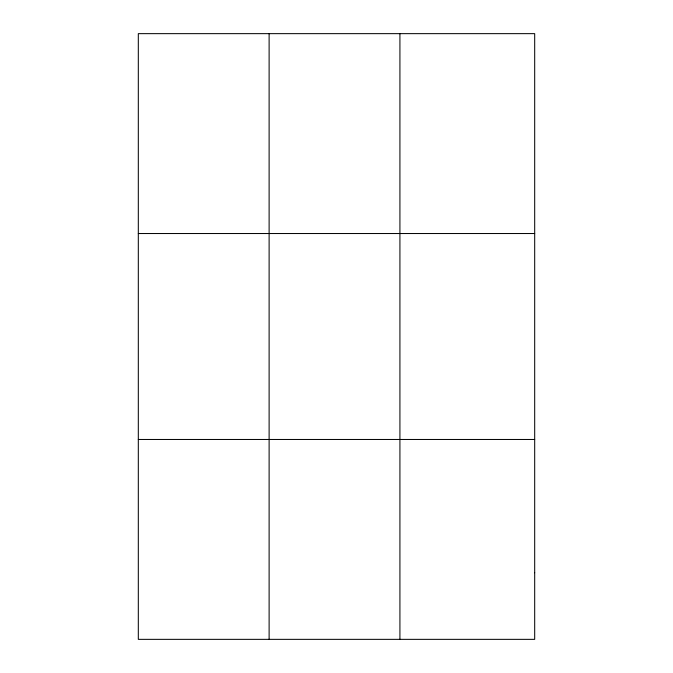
<?xml version="1.0" encoding="UTF-8"?>
<svg xmlns="http://www.w3.org/2000/svg" width="673" height="673" viewBox="0 0 673 673"><rect width="100%" height="100%" fill="white"/><g stroke="black" fill="none" stroke-linecap="round" stroke-linejoin="round"><path stroke-width="1.01" d="M269.116 639.35L269.116 33.65M399.922 639.35L399.922 33.65M138.31 233.531L534.69 233.531M138.31 439.469L534.69 439.469M534.69 572.723L534.69 639.35L138.31 639.35L138.31 33.65L534.69 33.65L534.69 572.723"/></g></svg>
